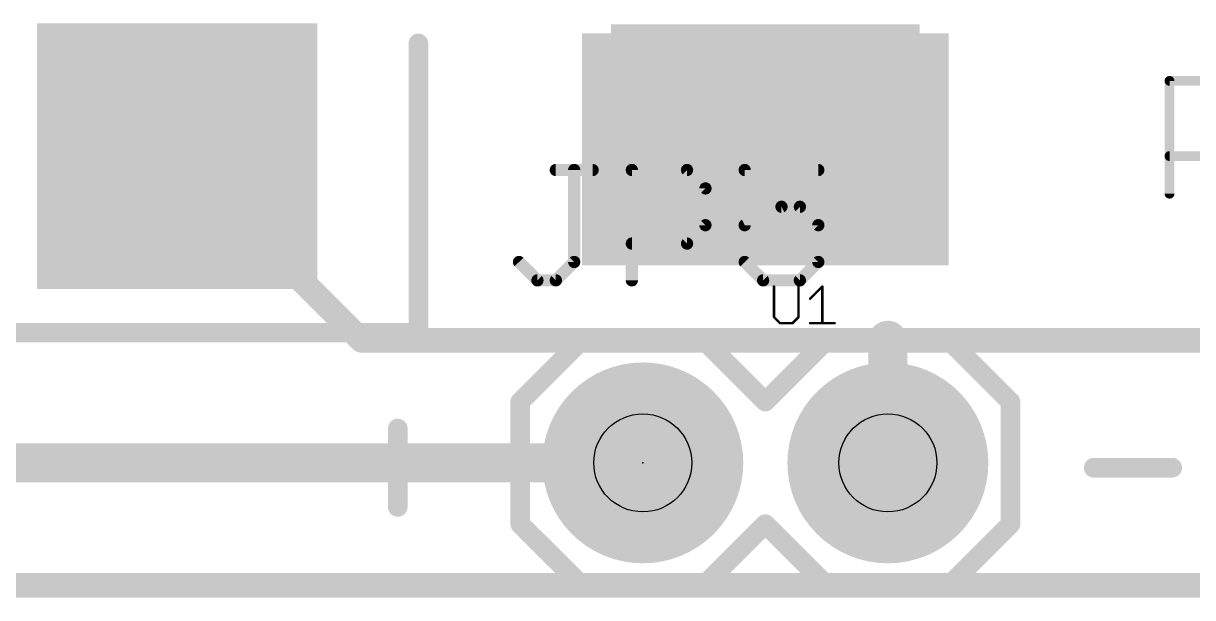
# Model space of a CAD drawing. Extents: x -128 to 56, y -3 to 18.
# Drawn here: x 26.6 to 38.72, y -0.13 to 5.83 of the extents above; entities that cross this region are included whole.
import ezdxf

# ---------------------------------------------------------------- set-up
doc = ezdxf.new("R2010")
doc.units = 0
for name, color, linetype in [('1', 12, 'CONTINUOUS'), ('16', 132, 'CONTINUOUS'), ('17', 110, 'CONTINUOUS'), ('20', 53, 'CONTINUOUS'), ('21', 53, 'CONTINUOUS'), ('23', 53, 'CONTINUOUS'), ('25', 253, 'CONTINUOUS'), ('27', 253, 'CONTINUOUS'), ('29', 253, 'CONTINUOUS'), ('30', 253, 'CONTINUOUS'), ('31', 253, 'CONTINUOUS'), ('44', 253, 'CONTINUOUS'), ('51', 53, 'CONTINUOUS')]:
    doc.layers.add(name, color=color, linetype=linetype)

# ---------------------------------------------------------------- blocks, each defined once
blk = doc.blocks.new('RECT')
blk.add_solid([(-0.5, -0.5), (0.5, -0.5), (-0.5, 0.5), (0.5, 0.5)])
blk = doc.blocks.new('ROUNDP')
at = {"const_width": 0.5}
blk.add_lwpolyline([(0, -0.25, 1), (0, 0.25, 1), (0, -0.25)], format="xyb", dxfattribs=at)

msp = doc.modelspace()

# ---------------------------------------------------------------- linework, layer by layer
at = {"layer": '1'}
for points, const_width in [([(30.104, 2.54), (28.194, 4.45)], 0.254), ([(35.56, 2.54), (30.104, 2.54)], 0.254), ([(35.56, 2.54), (35.56, 1.27)], 0.4064), ([(40.41, 2.54), (35.56, 2.54)], 0.254), ([(16.51, 1.27), (33.02, 1.27)], 0.4064), ([(54.61, 0), (0, 0)], 0.254)]:
    msp.add_lwpolyline(points, dxfattribs=dict(at, const_width=const_width))
for points, const_width in [([(28.2389, 4.4949, 1), (28.1491, 4.4051)], 0.127), ([(30.104, 2.6035, 1), (30.104, 2.4765)], 0.127), ([(35.6616, 2.54, 1), (35.4584, 2.54)], 0.2032), ([(35.56, 2.6035, 1), (35.56, 2.4765)], 0.127), ([(35.56, 2.4765, 1), (35.56, 2.6035)], 0.127), ([(30.0591, 2.4951, 1), (30.1489, 2.5849)], 0.127), ([(33.02, 1.1684, 1), (33.02, 1.3716)], 0.2032), ([(35.4584, 1.27, 1), (35.6616, 1.27)], 0.2032)]:
    msp.add_lwpolyline(points, format="xyb", dxfattribs=dict(at, const_width=const_width))
at = {"layer": '16', "const_width": 0.254}
msp.add_lwpolyline([(54.61, 0), (0, 0)], dxfattribs=at)
at = {"layer": '20', "const_width": 0.2032}
msp.add_lwpolyline([(0, 0), (54.61, 0)], dxfattribs=at)
at = {"layer": '21', "const_width": 0.2032}
for points in [[(30.694, 2.62), (30.694, 5.62)], [(25.694, 2.62), (30.694, 2.62)], [(32.385, 2.54), (31.75, 1.905)], [(32.385, 2.54), (33.655, 2.54)], [(33.655, 2.54), (34.29, 1.905)], [(34.29, 1.905), (34.925, 2.54)], [(34.925, 2.54), (36.195, 2.54)], [(36.195, 2.54), (36.83, 1.905)], [(31.75, 1.905), (31.75, 0.635)], [(36.83, 1.905), (36.83, 0.635)], [(30.4803, 1.6265), (30.4803, 0.813)], [(30.0736, 1.2197), (30.8871, 1.2197)], [(37.6936, 1.2197), (38.5071, 1.2197)], [(31.75, 0.635), (32.385, 0)], [(34.29, 0.635), (33.655, 0)], [(34.925, 0), (34.29, 0.635)], [(36.83, 0.635), (36.195, 0)], [(33.655, 0), (32.385, 0)], [(36.195, 0), (34.925, 0)]]:
    msp.add_lwpolyline(points, dxfattribs=at)
at = {"layer": '21', "const_width": 0.1016}
for points in [[(30.7448, 5.62, 1), (30.6432, 5.62)], [(30.6432, 2.62, 1), (30.7448, 2.62)], [(30.694, 2.5692, 1), (30.694, 2.6708)], [(32.385, 2.5908, 1), (32.385, 2.4892)], [(32.4209, 2.5041, 1), (32.3491, 2.5759)], [(33.6909, 2.5759, 1), (33.6191, 2.5041)], [(33.655, 2.4892, 1), (33.655, 2.5908)], [(34.925, 2.5908, 1), (34.925, 2.4892)], [(34.9609, 2.5041, 1), (34.8891, 2.5759)], [(36.2309, 2.5759, 1), (36.1591, 2.5041)], [(36.195, 2.4892, 1), (36.195, 2.5908)], [(31.8008, 1.905, 1), (31.6992, 1.905)], [(31.7141, 1.9409, 1), (31.7859, 1.8691)], [(34.2541, 1.9409, 1), (34.3259, 1.8691)], [(34.2541, 1.8691, 1), (34.3259, 1.9409)], [(36.8808, 1.905, 1), (36.7792, 1.905)], [(36.7941, 1.8691, 1), (36.8659, 1.9409)], [(30.5311, 1.6265, 1), (30.4295, 1.6265)], [(30.0736, 1.2705, 1), (30.0736, 1.1689)], [(30.8871, 1.1689, 1), (30.8871, 1.2705)], [(37.6936, 1.2705, 1), (37.6936, 1.1689)], [(38.5071, 1.1689, 1), (38.5071, 1.2705)], [(30.4295, 0.813, 1), (30.5311, 0.813)], [(31.7859, 0.6709, 1), (31.7141, 0.5991)], [(34.3259, 0.6709, 1), (34.2541, 0.5991)], [(34.3259, 0.5991, 1), (34.2541, 0.6709)], [(36.8659, 0.5991, 1), (36.7941, 0.6709)], [(31.6992, 0.635, 1), (31.8008, 0.635)], [(36.7792, 0.635, 1), (36.8808, 0.635)], [(32.385, 0.0508, 1), (32.385, -0.0508)], [(32.3491, -0.0359, 1), (32.4209, 0.0359)], [(33.6191, 0.0359, 1), (33.6909, -0.0359)], [(33.655, -0.0508, 1), (33.655, 0.0508)], [(34.925, 0.0508, 1), (34.925, -0.0508)], [(34.8891, -0.0359, 1), (34.9609, 0.0359)], [(36.1591, 0.0359, 1), (36.2309, -0.0359)], [(36.195, -0.0508, 1), (36.195, 0.0508)]]:
    msp.add_lwpolyline(points, format="xyb", dxfattribs=at)
at = {"layer": '23'}
msp.add_point((33.02, 1.27), dxfattribs=at)
at = {"layer": '25'}
for points, const_width in [([(32.1186, 4.3063), (32.4999, 4.3063)], 0.127), ([(32.3093, 3.353), (32.3093, 4.3063)], 0.127), ([(32.9067, 3.1623), (32.9067, 4.3063)], 0.127), ([(32.9067, 4.3063), (33.4787, 4.3063)], 0.127), ([(33.4787, 4.3063), (33.6693, 4.1156)], 0.127), ([(34.8387, 4.3063), (34.0761, 4.3063)], 0.127), ([(34.0761, 4.3063), (34.0761, 3.7343)], 0.127), ([(33.6693, 4.1156), (33.6693, 3.7343)], 0.127), ([(34.0761, 3.7343), (34.4574, 3.925)], 0.127), ([(34.4574, 3.925), (34.6481, 3.925)], 0.127), ([(34.6481, 3.925), (34.8387, 3.7343)], 0.127), ([(33.6693, 3.7343), (33.4787, 3.5436)], 0.127), ([(34.8387, 3.7343), (34.8387, 3.353)], 0.127), ([(33.4787, 3.5436), (32.9067, 3.5436)], 0.127), ([(31.7373, 3.353), (31.928, 3.1623)], 0.127), ([(32.1186, 3.1623), (32.3093, 3.353)], 0.127), ([(34.2668, 3.1623), (34.0761, 3.353)], 0.127), ([(34.8387, 3.353), (34.6481, 3.1623)], 0.127), ([(31.928, 3.1623), (32.1186, 3.1623)], 0.127), ([(34.6481, 3.1623), (34.2668, 3.1623)], 0.127), ([(34.3798, 3.0991), (34.3798, 2.7814)], 0.0254), ([(34.634, 2.7814), (34.634, 3.0991)], 0.0254), ([(34.754, 2.972), (34.8811, 3.0991)], 0.0254), ([(34.8811, 3.0991), (34.8811, 2.7178)], 0.0254), ([(34.3798, 2.7814), (34.4433, 2.7178)], 0.0254), ([(34.5704, 2.7178), (34.634, 2.7814)], 0.0254), ([(34.4433, 2.7178), (34.5704, 2.7178)], 0.0254), ([(34.754, 2.7178), (35.0082, 2.7178)], 0.0254)]:
    msp.add_lwpolyline(points, dxfattribs=dict(at, const_width=const_width))
for points, const_width in [([(32.1186, 4.338, 1), (32.1186, 4.2745)], 0.0635), ([(32.341, 4.3063, 1), (32.2775, 4.3063)], 0.0635), ([(32.4999, 4.2745, 1), (32.4999, 4.338)], 0.0635), ([(32.9384, 4.3063, 1), (32.8749, 4.3063)], 0.0635), ([(32.9067, 4.338, 1), (32.9067, 4.2745)], 0.0635), ([(33.5011, 4.3287, 1), (33.4562, 4.2838)], 0.0635), ([(33.4787, 4.2745, 1), (33.4787, 4.338)], 0.0635), ([(34.1078, 4.3063, 1), (34.0443, 4.3063)], 0.0635), ([(34.0761, 4.338, 1), (34.0761, 4.2745)], 0.0635), ([(34.8387, 4.2745, 1), (34.8387, 4.338)], 0.0635), ([(33.7011, 4.1156, 1), (33.6376, 4.1156)], 0.0635), ([(33.6469, 4.0932, 1), (33.6918, 4.1381)], 0.0635), ([(34.4574, 3.9567, 1), (34.4574, 3.8932)], 0.0635), ([(34.4716, 3.8966, 1), (34.4432, 3.9533)], 0.0635), ([(34.6705, 3.9474, 1), (34.6256, 3.9025)], 0.0635), ([(34.6481, 3.8932, 1), (34.6481, 3.9567)], 0.0635), ([(33.6376, 3.7343, 1), (33.7011, 3.7343)], 0.0635), ([(33.6918, 3.7118, 1), (33.6469, 3.7567)], 0.0635), ([(34.0443, 3.7343, 1), (34.1078, 3.7343)], 0.0635), ([(34.0619, 3.7627, 1), (34.0903, 3.7059)], 0.0635), ([(34.8705, 3.7343, 1), (34.807, 3.7343)], 0.0635), ([(34.8163, 3.7118, 1), (34.8612, 3.7567)], 0.0635), ([(32.9067, 3.5754, 1), (32.9067, 3.5119)], 0.0635), ([(33.4562, 3.5661, 1), (33.5011, 3.5212)], 0.0635), ([(33.4787, 3.5119, 1), (33.4787, 3.5754)], 0.0635), ([(31.7598, 3.3754, 1), (31.7148, 3.3305)], 0.0635), ([(32.3317, 3.3305, 1), (32.2868, 3.3754)], 0.0635), ([(34.0985, 3.3754, 1), (34.0536, 3.3305)], 0.0635), ([(34.8612, 3.3305, 1), (34.8163, 3.3754)], 0.0635), ([(32.2775, 3.353, 1), (32.341, 3.353)], 0.0635), ([(34.807, 3.353, 1), (34.8705, 3.353)], 0.0635), ([(31.928, 3.1941, 1), (31.928, 3.1305)], 0.0635), ([(31.9055, 3.1398, 1), (31.9504, 3.1848)], 0.0635), ([(32.0962, 3.1848, 1), (32.1411, 3.1398)], 0.0635), ([(32.1186, 3.1305, 1), (32.1186, 3.1941)], 0.0635), ([(32.8749, 3.1623, 1), (32.9384, 3.1623)], 0.0635), ([(34.2668, 3.1941, 1), (34.2668, 3.1305)], 0.0635), ([(34.2443, 3.1398, 1), (34.2892, 3.1848)], 0.0635), ([(34.6256, 3.1848, 1), (34.6705, 3.1398)], 0.0635), ([(34.6481, 3.1305, 1), (34.6481, 3.1941)], 0.0635), ([(34.3861, 3.0991, 1), (34.3734, 3.0991)], 0.0127), ([(34.6403, 3.0991, 1), (34.6277, 3.0991)], 0.0127), ([(34.8874, 3.0991, 1), (34.8747, 3.0991)], 0.0127), ([(34.8856, 3.0946, 1), (34.8766, 3.1036)], 0.0127), ([(34.7495, 2.9765, 1), (34.7585, 2.9675)], 0.0127), ([(34.3843, 2.7858, 1), (34.3753, 2.7769)], 0.0127), ([(34.3734, 2.7814, 1), (34.3861, 2.7814)], 0.0127), ([(34.6277, 2.7814, 1), (34.6403, 2.7814)], 0.0127), ([(34.6385, 2.7769, 1), (34.6295, 2.7858)], 0.0127), ([(34.4433, 2.7241, 1), (34.4433, 2.7115)], 0.0127), ([(34.4388, 2.7133, 1), (34.4478, 2.7223)], 0.0127), ([(34.566, 2.7223, 1), (34.5749, 2.7133)], 0.0127), ([(34.5704, 2.7115, 1), (34.5704, 2.7241)], 0.0127), ([(34.754, 2.7241, 1), (34.754, 2.7115)], 0.0127), ([(34.8747, 2.7178, 1), (34.8874, 2.7178)], 0.0127), ([(35.0082, 2.7115, 1), (35.0082, 2.7241)], 0.0127)]:
    msp.add_lwpolyline(points, format="xyb", dxfattribs=dict(at, const_width=const_width))
at = {"layer": '27', "const_width": 0.1016}
for points in [[(38.4787, 4.0608), (38.4787, 5.2302)], [(38.4787, 5.2302), (39.0634, 5.2302)], [(39.0634, 4.4506), (38.4787, 4.4506)]]:
    msp.add_lwpolyline(points, dxfattribs=at)
at = {"layer": '27', "const_width": 0.0508}
for points in [[(38.5041, 5.2302, 1), (38.4533, 5.2302)], [(38.4787, 5.2556, 1), (38.4787, 5.2048)], [(38.4787, 4.476, 1), (38.4787, 4.4252)], [(38.4533, 4.0608, 1), (38.5041, 4.0608)]]:
    msp.add_lwpolyline(points, format="xyb", dxfattribs=at)
at = {"layer": '44'}
for centre in [(33.02, 1.27), (35.56, 1.27)]:
    msp.add_circle(centre, 0.508, dxfattribs=at)

# ---------------------------------------------------------------- block references
at = {"layer": '1'}
for p, xscale, yscale, rotation in [((28.194, 4.45), 2.55, 2.7, 270), ((34.29, 4.521), 3.6, 2.2, 180)]:
    msp.add_blockref('RECT', p, dxfattribs=dict(at, xscale=xscale, yscale=yscale, rotation=rotation))
at = {"layer": '17', "xscale": 1.8796, "yscale": 1.8796, "rotation": 90}
for p in [(33.02, 1.27), (33.02, 1.27), (35.56, 1.27), (35.56, 1.27)]:
    msp.add_blockref('ROUNDP', p, dxfattribs=at)
at = {"layer": '29'}
for name, p, xscale, yscale, rotation in [('RECT', (28.194, 4.45), 2.7532, 2.9032, 270), ('RECT', (34.29, 4.521), 3.8032, 2.4032, 180), ('ROUNDP', (33.02, 1.27), 2.0828, 2.0828, 90), ('ROUNDP', (35.56, 1.27), 2.0828, 2.0828, 90)]:
    msp.add_blockref(name, p, dxfattribs=dict(at, xscale=xscale, yscale=yscale, rotation=rotation))
at = {"layer": '30', "xscale": 2.0828, "yscale": 2.0828, "rotation": 90}
for p in [(33.02, 1.27), (35.56, 1.27)]:
    msp.add_blockref('ROUNDP', p, dxfattribs=at)
at = {"layer": '31'}
for p, xscale, yscale, rotation in [((28.194, 4.45), 2.55, 2.7, 270), ((34.29, 4.521), 3.6, 2.2, 180)]:
    msp.add_blockref('RECT', p, dxfattribs=dict(at, xscale=xscale, yscale=yscale, rotation=rotation))
at = {"layer": '51', "xscale": 3.2004, "yscale": 1.8542, "rotation": 180}
msp.add_blockref('RECT', (34.29, 4.8895), dxfattribs=at)
msp.add_blockref('RECT', (34.29, 4.8895), dxfattribs=at)
at = {"layer": '51', "xscale": 0.508, "yscale": 0.508}
for p in [(33.02, 1.27), (35.56, 1.27)]:
    msp.add_blockref('RECT', p, dxfattribs=at)

doc.saveas('drawing.dxf')
